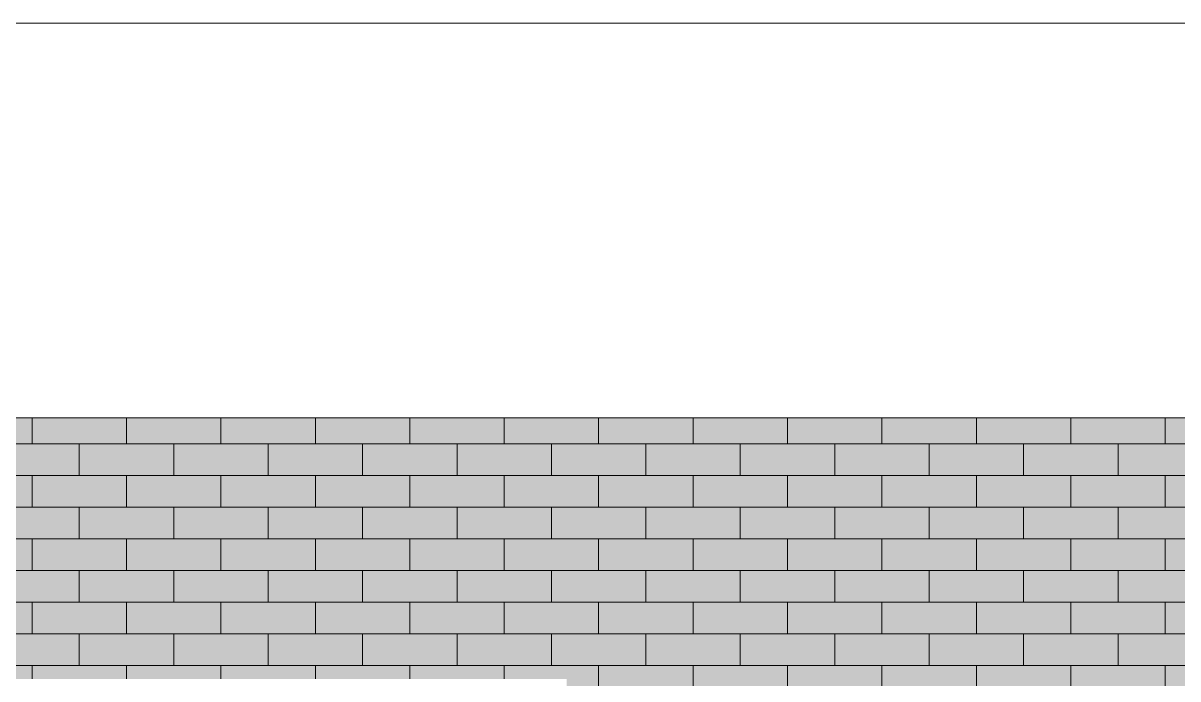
# Model space of a CAD drawing. Header units: metres. Extents: x -111189 to -108577, y -72951 to -72647.
# Drawn here: x -108848.355 to -108845.873, y -72947.056 to -72945.647 of the extents above; entities that cross this region are included whole.
import ezdxf

# ---------------------------------------------------------------- set-up
doc = ezdxf.new("R2010")
doc.units = ezdxf.units.M
doc.header["$MEASUREMENT"] = 0
doc.layers.add('03 - LAJES', color=7, linetype='Continuous')
doc.layers.add('04 - TECTO FALSO', color=7, linetype='Continuous')

# ---------------------------------------------------------------- blocks, each defined once
blk = doc.blocks.new('Corte Elem_1069_1', base_point=(-108689.5899, -72946.0755))
at = {"layer": '03 - LAJES', "color": 7, "linetype": 'Continuous', "lineweight": 13}
blk.add_line((-108849.036, -72946.4956), (-108844.436, -72946.4956), dxfattribs=at)
blk = doc.blocks.new('Corte Elem_1224_1', base_point=(-108689.5899, -72946.0755))
at = {"layer": '04 - TECTO FALSO', "color": 7, "linetype": 'Continuous', "lineweight": 13}
blk.add_line((-108849.036, -72945.6474), (-108844.436, -72945.6474), dxfattribs=at)
blk = doc.blocks.new('*X1972', base_point=(-108689.5899, -72946.0755))
at = {"color": 254, "linetype": 'Continuous', "lineweight": 13}
for p, q in [((-108848.3359, -72946.5515), (-108848.3359, -72946.4956)), ((-108848.1329, -72946.5515), (-108848.1329, -72946.4956)), ((-108847.9299, -72946.5515), (-108847.9299, -72946.4956)), ((-108847.7269, -72946.5515), (-108847.7269, -72946.4956)), ((-108847.5239, -72946.5515), (-108847.5239, -72946.4956)), ((-108847.3209, -72946.5515), (-108847.3209, -72946.4956)), ((-108847.1179, -72946.5515), (-108847.1179, -72946.4956)), ((-108846.9149, -72946.5515), (-108846.9149, -72946.4956)), ((-108846.7119, -72946.5515), (-108846.7119, -72946.4956)), ((-108846.5089, -72946.5515), (-108846.5089, -72946.4956)), ((-108846.3059, -72946.5515), (-108846.3059, -72946.4956)), ((-108846.1029, -72946.5515), (-108846.1029, -72946.4956)), ((-108845.8999, -72946.5515), (-108845.8999, -72946.4956)), ((-108848.5389, -72946.5515), (-108848.3359, -72946.5515)), ((-108848.3359, -72946.5515), (-108848.1329, -72946.5515)), ((-108848.2344, -72946.5515), (-108848.2344, -72946.6195)), ((-108848.1329, -72946.5515), (-108847.9299, -72946.5515)), ((-108848.0314, -72946.5515), (-108848.0314, -72946.6195)), ((-108847.9299, -72946.5515), (-108847.7269, -72946.5515)), ((-108847.8284, -72946.5515), (-108847.8284, -72946.6195)), ((-108847.7269, -72946.5515), (-108847.5239, -72946.5515)), ((-108847.6254, -72946.5515), (-108847.6254, -72946.6195)), ((-108847.5239, -72946.5515), (-108847.3209, -72946.5515)), ((-108847.4224, -72946.5515), (-108847.4224, -72946.6195)), ((-108847.3209, -72946.5515), (-108847.1179, -72946.5515)), ((-108847.2194, -72946.5515), (-108847.2194, -72946.6195)), ((-108847.1179, -72946.5515), (-108846.9149, -72946.5515)), ((-108847.0164, -72946.5515), (-108847.0164, -72946.6195)), ((-108846.9149, -72946.5515), (-108846.7119, -72946.5515)), ((-108846.8134, -72946.5515), (-108846.8134, -72946.6195)), ((-108846.7119, -72946.5515), (-108846.5089, -72946.5515)), ((-108846.6104, -72946.5515), (-108846.6104, -72946.6195)), ((-108846.5089, -72946.5515), (-108846.3059, -72946.5515)), ((-108846.4074, -72946.5515), (-108846.4074, -72946.6195)), ((-108846.3059, -72946.5515), (-108846.1029, -72946.5515)), ((-108846.2044, -72946.5515), (-108846.2044, -72946.6195)), ((-108846.1029, -72946.5515), (-108845.8999, -72946.5515)), ((-108846.0014, -72946.5515), (-108846.0014, -72946.6195)), ((-108845.8999, -72946.5515), (-108845.836, -72946.5515)), ((-108848.5389, -72946.6195), (-108848.3359, -72946.6195)), ((-108848.3359, -72946.6195), (-108848.1329, -72946.6195)), ((-108848.3359, -72946.6875), (-108848.3359, -72946.6195)), ((-108848.1329, -72946.6195), (-108847.9299, -72946.6195)), ((-108848.1329, -72946.6875), (-108848.1329, -72946.6195)), ((-108847.9299, -72946.6195), (-108847.7269, -72946.6195)), ((-108847.9299, -72946.6875), (-108847.9299, -72946.6195)), ((-108847.7269, -72946.6195), (-108847.5239, -72946.6195)), ((-108847.7269, -72946.6875), (-108847.7269, -72946.6195)), ((-108847.5239, -72946.6195), (-108847.3209, -72946.6195)), ((-108847.5239, -72946.6875), (-108847.5239, -72946.6195)), ((-108847.3209, -72946.6195), (-108847.1179, -72946.6195)), ((-108847.3209, -72946.6875), (-108847.3209, -72946.6195)), ((-108847.1179, -72946.6195), (-108846.9149, -72946.6195)), ((-108847.1179, -72946.6875), (-108847.1179, -72946.6195)), ((-108846.9149, -72946.6195), (-108846.7119, -72946.6195)), ((-108846.9149, -72946.6875), (-108846.9149, -72946.6195)), ((-108846.7119, -72946.6195), (-108846.5089, -72946.6195)), ((-108846.7119, -72946.6875), (-108846.7119, -72946.6195)), ((-108846.5089, -72946.6195), (-108846.3059, -72946.6195)), ((-108846.5089, -72946.6875), (-108846.5089, -72946.6195)), ((-108846.3059, -72946.6195), (-108846.1029, -72946.6195)), ((-108846.3059, -72946.6875), (-108846.3059, -72946.6195)), ((-108846.1029, -72946.6195), (-108845.8999, -72946.6195)), ((-108846.1029, -72946.6875), (-108846.1029, -72946.6195)), ((-108845.8999, -72946.6195), (-108845.836, -72946.6195)), ((-108845.8999, -72946.6875), (-108845.8999, -72946.6195)), ((-108848.5389, -72946.6875), (-108848.3359, -72946.6875)), ((-108848.3359, -72946.6875), (-108848.1329, -72946.6875)), ((-108848.2344, -72946.6875), (-108848.2344, -72946.7555)), ((-108848.1329, -72946.6875), (-108847.9299, -72946.6875)), ((-108848.0314, -72946.6875), (-108848.0314, -72946.7555)), ((-108847.9299, -72946.6875), (-108847.7269, -72946.6875)), ((-108847.8284, -72946.6875), (-108847.8284, -72946.7555)), ((-108847.7269, -72946.6875), (-108847.5239, -72946.6875)), ((-108847.6254, -72946.6875), (-108847.6254, -72946.7555)), ((-108847.5239, -72946.6875), (-108847.3209, -72946.6875)), ((-108847.4224, -72946.6875), (-108847.4224, -72946.7555)), ((-108847.3209, -72946.6875), (-108847.1179, -72946.6875)), ((-108847.2194, -72946.6875), (-108847.2194, -72946.7555)), ((-108847.1179, -72946.6875), (-108846.9149, -72946.6875)), ((-108847.0164, -72946.6875), (-108847.0164, -72946.7555)), ((-108846.9149, -72946.6875), (-108846.7119, -72946.6875)), ((-108846.8134, -72946.6875), (-108846.8134, -72946.7555)), ((-108846.7119, -72946.6875), (-108846.5089, -72946.6875)), ((-108846.6104, -72946.6875), (-108846.6104, -72946.7555)), ((-108846.5089, -72946.6875), (-108846.3059, -72946.6875)), ((-108846.4074, -72946.6875), (-108846.4074, -72946.7555)), ((-108846.3059, -72946.6875), (-108846.1029, -72946.6875)), ((-108846.2044, -72946.6875), (-108846.2044, -72946.7555)), ((-108846.1029, -72946.6875), (-108845.8999, -72946.6875)), ((-108846.0014, -72946.6875), (-108846.0014, -72946.7555)), ((-108845.8999, -72946.6875), (-108845.836, -72946.6875)), ((-108848.5389, -72946.7555), (-108848.3359, -72946.7555)), ((-108848.3359, -72946.7555), (-108848.1329, -72946.7555)), ((-108848.3359, -72946.8235), (-108848.3359, -72946.7555)), ((-108848.1329, -72946.7555), (-108847.9299, -72946.7555)), ((-108848.1329, -72946.8235), (-108848.1329, -72946.7555)), ((-108847.9299, -72946.7555), (-108847.7269, -72946.7555)), ((-108847.9299, -72946.8235), (-108847.9299, -72946.7555)), ((-108847.7269, -72946.7555), (-108847.5239, -72946.7555)), ((-108847.7269, -72946.8235), (-108847.7269, -72946.7555)), ((-108847.5239, -72946.7555), (-108847.3209, -72946.7555)), ((-108847.5239, -72946.8235), (-108847.5239, -72946.7555)), ((-108847.3209, -72946.7555), (-108847.1179, -72946.7555)), ((-108847.3209, -72946.8235), (-108847.3209, -72946.7555)), ((-108847.1179, -72946.7555), (-108846.9149, -72946.7555)), ((-108847.1179, -72946.8235), (-108847.1179, -72946.7555)), ((-108846.9149, -72946.7555), (-108846.7119, -72946.7555)), ((-108846.9149, -72946.8235), (-108846.9149, -72946.7555)), ((-108846.7119, -72946.7555), (-108846.5089, -72946.7555)), ((-108846.7119, -72946.8235), (-108846.7119, -72946.7555)), ((-108846.5089, -72946.7555), (-108846.3059, -72946.7555)), ((-108846.5089, -72946.8235), (-108846.5089, -72946.7555)), ((-108846.3059, -72946.7555), (-108846.1029, -72946.7555)), ((-108846.3059, -72946.8235), (-108846.3059, -72946.7555)), ((-108846.1029, -72946.7555), (-108845.8999, -72946.7555)), ((-108846.1029, -72946.8235), (-108846.1029, -72946.7555)), ((-108845.8999, -72946.7555), (-108845.836, -72946.7555)), ((-108845.8999, -72946.8235), (-108845.8999, -72946.7555)), ((-108848.5389, -72946.8235), (-108848.3359, -72946.8235)), ((-108848.3359, -72946.8235), (-108848.1329, -72946.8235)), ((-108848.2344, -72946.8235), (-108848.2344, -72946.8915)), ((-108848.1329, -72946.8235), (-108847.9299, -72946.8235)), ((-108848.0314, -72946.8235), (-108848.0314, -72946.8915)), ((-108847.9299, -72946.8235), (-108847.7269, -72946.8235)), ((-108847.8284, -72946.8235), (-108847.8284, -72946.8915)), ((-108847.7269, -72946.8235), (-108847.5239, -72946.8235)), ((-108847.6254, -72946.8235), (-108847.6254, -72946.8915)), ((-108847.5239, -72946.8235), (-108847.3209, -72946.8235)), ((-108847.4224, -72946.8235), (-108847.4224, -72946.8915)), ((-108847.3209, -72946.8235), (-108847.1179, -72946.8235)), ((-108847.2194, -72946.8235), (-108847.2194, -72946.8915)), ((-108847.1179, -72946.8235), (-108846.9149, -72946.8235)), ((-108847.0164, -72946.8235), (-108847.0164, -72946.8915)), ((-108846.9149, -72946.8235), (-108846.7119, -72946.8235)), ((-108846.8134, -72946.8235), (-108846.8134, -72946.8915)), ((-108846.7119, -72946.8235), (-108846.5089, -72946.8235)), ((-108846.6104, -72946.8235), (-108846.6104, -72946.8915)), ((-108846.5089, -72946.8235), (-108846.3059, -72946.8235)), ((-108846.4074, -72946.8235), (-108846.4074, -72946.8915)), ((-108846.3059, -72946.8235), (-108846.1029, -72946.8235)), ((-108846.2044, -72946.8235), (-108846.2044, -72946.8915)), ((-108846.1029, -72946.8235), (-108845.8999, -72946.8235)), ((-108846.0014, -72946.8235), (-108846.0014, -72946.8915)), ((-108845.8999, -72946.8235), (-108845.836, -72946.8235)), ((-108848.5389, -72946.8915), (-108848.3359, -72946.8915)), ((-108848.3359, -72946.8915), (-108848.1329, -72946.8915)), ((-108848.3359, -72946.9595), (-108848.3359, -72946.8915)), ((-108848.1329, -72946.8915), (-108847.9299, -72946.8915)), ((-108848.1329, -72946.9595), (-108848.1329, -72946.8915)), ((-108847.9299, -72946.8915), (-108847.7269, -72946.8915)), ((-108847.9299, -72946.9595), (-108847.9299, -72946.8915)), ((-108847.7269, -72946.8915), (-108847.5239, -72946.8915)), ((-108847.7269, -72946.9595), (-108847.7269, -72946.8915)), ((-108847.5239, -72946.8915), (-108847.3209, -72946.8915)), ((-108847.5239, -72946.9595), (-108847.5239, -72946.8915)), ((-108847.3209, -72946.8915), (-108847.1179, -72946.8915)), ((-108847.3209, -72946.9595), (-108847.3209, -72946.8915)), ((-108847.1179, -72946.8915), (-108846.9149, -72946.8915)), ((-108847.1179, -72946.9595), (-108847.1179, -72946.8915)), ((-108846.9149, -72946.8915), (-108846.7119, -72946.8915)), ((-108846.9149, -72946.9595), (-108846.9149, -72946.8915)), ((-108846.7119, -72946.8915), (-108846.5089, -72946.8915)), ((-108846.7119, -72946.9595), (-108846.7119, -72946.8915)), ((-108846.5089, -72946.8915), (-108846.3059, -72946.8915)), ((-108846.5089, -72946.9595), (-108846.5089, -72946.8915)), ((-108846.3059, -72946.8915), (-108846.1029, -72946.8915)), ((-108846.3059, -72946.9595), (-108846.3059, -72946.8915)), ((-108846.1029, -72946.8915), (-108845.8999, -72946.8915)), ((-108846.1029, -72946.9595), (-108846.1029, -72946.8915)), ((-108845.8999, -72946.8915), (-108845.836, -72946.8915)), ((-108845.8999, -72946.9595), (-108845.8999, -72946.8915)), ((-108848.5389, -72946.9595), (-108848.3359, -72946.9595)), ((-108848.3359, -72946.9595), (-108848.1329, -72946.9595)), ((-108848.2344, -72946.9595), (-108848.2344, -72947.0275)), ((-108848.1329, -72946.9595), (-108847.9299, -72946.9595)), ((-108848.0314, -72946.9595), (-108848.0314, -72947.0275)), ((-108847.9299, -72946.9595), (-108847.7269, -72946.9595)), ((-108847.8284, -72946.9595), (-108847.8284, -72947.0275)), ((-108847.7269, -72946.9595), (-108847.5239, -72946.9595)), ((-108847.6254, -72946.9595), (-108847.6254, -72947.0275)), ((-108847.5239, -72946.9595), (-108847.3209, -72946.9595)), ((-108847.4224, -72946.9595), (-108847.4224, -72947.0275)), ((-108847.3209, -72946.9595), (-108847.1179, -72946.9595)), ((-108847.2194, -72946.9595), (-108847.2194, -72947.0275)), ((-108847.1179, -72946.9595), (-108846.9149, -72946.9595)), ((-108847.0164, -72946.9595), (-108847.0164, -72947.0275)), ((-108846.9149, -72946.9595), (-108846.7119, -72946.9595)), ((-108846.8134, -72946.9595), (-108846.8134, -72947.0275)), ((-108846.7119, -72946.9595), (-108846.5089, -72946.9595)), ((-108846.6104, -72946.9595), (-108846.6104, -72947.0275)), ((-108846.5089, -72946.9595), (-108846.3059, -72946.9595)), ((-108846.4074, -72946.9595), (-108846.4074, -72947.0275)), ((-108846.3059, -72946.9595), (-108846.1029, -72946.9595)), ((-108846.2044, -72946.9595), (-108846.2044, -72947.0275)), ((-108846.1029, -72946.9595), (-108845.8999, -72946.9595)), ((-108846.0014, -72946.9595), (-108846.0014, -72947.0275)), ((-108845.8999, -72946.9595), (-108845.836, -72946.9595)), ((-108848.5389, -72947.0275), (-108848.3359, -72947.0275)), ((-108848.3359, -72947.0275), (-108848.1329, -72947.0275)), ((-108848.3359, -72947.0564), (-108848.3359, -72947.0275)), ((-108848.1329, -72947.0275), (-108847.9299, -72947.0275)), ((-108848.1329, -72947.0564), (-108848.1329, -72947.0275)), ((-108847.9299, -72947.0275), (-108847.7269, -72947.0275)), ((-108847.9299, -72947.0564), (-108847.9299, -72947.0275)), ((-108847.7269, -72947.0275), (-108847.5239, -72947.0275)), ((-108847.7269, -72947.0564), (-108847.7269, -72947.0275)), ((-108847.5239, -72947.0275), (-108847.3209, -72947.0275)), ((-108847.5239, -72947.0564), (-108847.5239, -72947.0275)), ((-108847.3209, -72947.0275), (-108847.1179, -72947.0275)), ((-108847.3209, -72947.0564), (-108847.3209, -72947.0275)), ((-108847.1179, -72947.0275), (-108846.9149, -72947.0275)), ((-108847.1179, -72947.0955), (-108847.1179, -72947.0275)), ((-108846.9149, -72947.0275), (-108846.7119, -72947.0275)), ((-108846.9149, -72947.0955), (-108846.9149, -72947.0275)), ((-108846.7119, -72947.0275), (-108846.5089, -72947.0275)), ((-108846.7119, -72947.0955), (-108846.7119, -72947.0275)), ((-108846.5089, -72947.0275), (-108846.3059, -72947.0275)), ((-108846.5089, -72947.0955), (-108846.5089, -72947.0275)), ((-108846.3059, -72947.0275), (-108846.1029, -72947.0275)), ((-108846.3059, -72947.0955), (-108846.3059, -72947.0275)), ((-108846.1029, -72947.0275), (-108845.8999, -72947.0275)), ((-108846.1029, -72947.0955), (-108846.1029, -72947.0275)), ((-108845.8999, -72947.0275), (-108845.836, -72947.0275)), ((-108845.8999, -72947.0955), (-108845.8999, -72947.0275))]:
    blk.add_line(p, q, dxfattribs=at)
blk = doc.blocks.new('Corte Elem_1301_1', base_point=(-108689.5899, -72946.0755))
at = {"linetype": 'Continuous', "lineweight": 13}
h = blk.add_hatch(dxfattribs=at)
h.set_pattern_fill('DOTS_0001', color=251, style=0, pattern_type=2)
h.set_pattern_definition([(360, (-108689.58989, -72946.075524), (0.021783658, 0.043567315), [0, -0.043567315])])
h.paths.add_polyline_path([(-108850.536, -72946.4956), (-108850.536, -72947.9541), (-108850.4218, -72947.9543), (-108850.4218, -72947.5992), (-108849.1854, -72947.5992), (-108849.1854, -72947.0564), (-108847.1865, -72947.0564), (-108847.1865, -72947.1876), (-108845.836, -72947.1876), (-108845.836, -72946.4956)])
at = {"lineweight": 0}
blk.add_blockref('*X1972', (-108689.5899, -72946.0755), dxfattribs=at)

msp = doc.modelspace()

# ---------------------------------------------------------------- block references
at = {"lineweight": 0}
msp.add_blockref('Corte Elem_1301_1', (-108689.5899, -72946.0755), dxfattribs=at)
at = {"layer": '03 - LAJES', "lineweight": 0}
msp.add_blockref('Corte Elem_1069_1', (-108689.5899, -72946.0755), dxfattribs=at)
at = {"layer": '04 - TECTO FALSO', "lineweight": 0}
msp.add_blockref('Corte Elem_1224_1', (-108689.5899, -72946.0755), dxfattribs=at)

doc.saveas('drawing.dxf')
